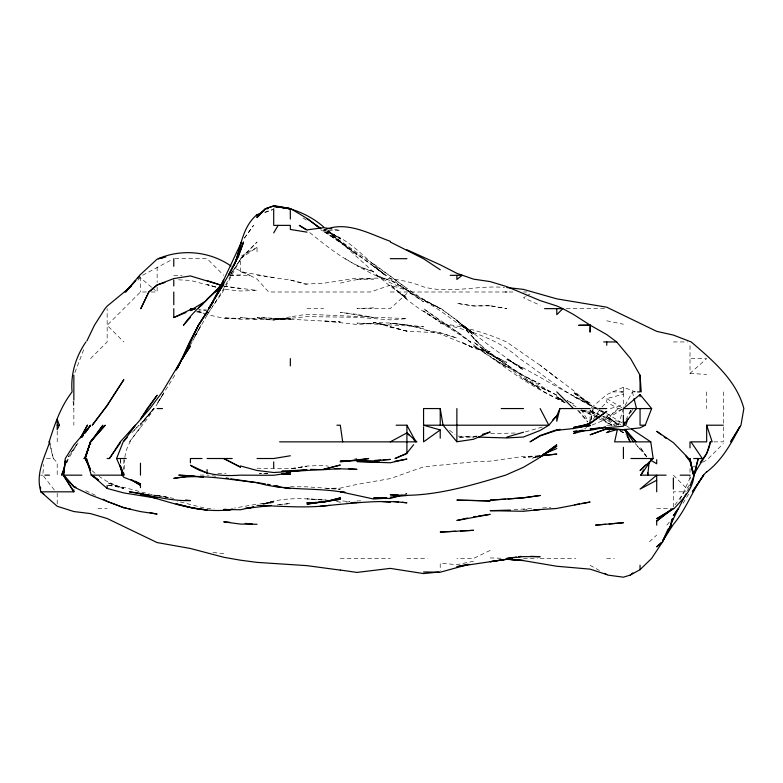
<?xml version="1.0" encoding="UTF-8"?>
<svg xmlns="http://www.w3.org/2000/svg" width="783" height="783" viewBox="0 0 783 783"><rect width="100%" height="100%" fill="white"/><g stroke="black" fill="none" stroke-linecap="round" stroke-linejoin="round"><path stroke-width="0.59" stroke-dasharray="3.92 2.94" d="M124.076 469.223L124.487 459.699M54.33 489.972L42.82 475.164L43.682 464.466M590.979 420.079L593.181 408.56L591.126 408.609M590.979 419.717L593.181 408.56M66.516 462.959L67.622 458.515L66.428 461.843M124.859 457.399C127.091 437.384 145.178 425.746 153.605 408.56L140.47 425.208L153.674 408.56L140.47 423.965L154.447 408.56L163.843 392.958M618.355 425.208L623.405 408.56L618.198 408.56L606.747 402.208L606.747 398.635L623.405 394.143M629.552 414.109L631.059 409.666M83.644 349.717L74.307 374.137M231.171 274.226L232.365 270.889L230.916 274.226M66.741 462.959L68.601 458.515L78.055 442.894M679.977 499.593L691.418 475.164M625.911 420.001L631.431 408.56M687.513 490.794L690.009 485.685M174.805 375.253L164.499 391.901M596.029 416.879L600.365 408.56L590.451 408.56M192.696 340.908L200.928 325.288L193.548 338.824M230.77 275.332L221.834 291.99L212.35 306.682M625.088 405.437L632.419 391.901L635.688 391.901M207.084 315.118L193.655 338.824M190.426 344.951L192.148 341.946M630.726 412.719L633.163 408.56M76.714 444.705L68.278 456.695L76.685 444.646M683.05 503.273L690.009 491.851M208.229 313.269L211.087 308.639M163.843 392.89L157.129 403.685L163.882 392.89M593.308 419.296L599.083 410.507M689.353 485.098L673.36 507.188L673.36 491.822L686.446 491.822M244.453 238.11L253.545 225.377L244.335 238.11M129.361 441.857L140.47 427.587M666.871 525.129L669.749 521.703M131.847 432.735L139.08 425.208L132.298 432.196M146.421 291.99L140.47 291.99L107.163 325.288L123.822 341.946M90.515 358.594L107.163 341.946L107.163 308.639M708.39 458.515L723.316 443.57M601.961 406.974L606.747 402.208M229.83 275.283L240.391 274.862L240.391 258.684L257.039 242.025L241.066 258.684L230.672 274.353L240.391 259.3L222.675 291.99L207.084 314.6L223.732 318.26L240.391 318.436L223.732 317.859L240.391 319.258L257.039 319.014L240.391 317.546L257.039 319.425L273.698 319.875L290.346 318.299L273.698 319.317L290.346 319.024L257.039 317.506L340.302 321.921L323.653 320.952L356.96 324.456L373.608 323.457L356.96 323.105L423.564 326.795L390.267 323.271L406.915 324.769L423.564 328.85L406.915 325.288L390.267 323.036L373.608 322.576L387.546 325.288L373.608 322.537L406.915 331.199L440.222 332.902L456.871 338.031L440.222 332.755L423.564 329.565L440.222 333.881L473.529 347.721L461.167 341.946L473.529 348.347L490.178 351.851L473.529 346.761L506.836 362.343L490.178 354.875L473.529 341.946L490.178 354.102L473.529 346.164L506.836 366.669L522.907 375.253L506.836 365.172L523.484 375.693L540.133 383.905L523.484 375.605L556.791 395.356M649.489 541.777L656.702 535.043M618.198 408.56L606.747 419.081L591.694 425.208M137.896 280.167L142.467 275.332L172.74 259.202M406.915 293.498L390.267 308.639L356.96 308.639L373.608 307.827M690.009 345.646L690.009 373.364L706.667 358.594L690.009 358.594M591.351 407.777L606.747 394.573L623.405 387.242L635.63 391.901M240.391 258.684L257.039 247.438L257.039 254.475M622.416 409.176L606.747 419.081L623.405 422.203M525.491 296.581L523.484 297.736L540.133 305.262M526.499 296.013L531.52 293.136M257.039 247.438L240.391 256.53L240.391 257.607M540.133 455.549L535.503 458.016L540.133 455.549L531.373 458.515L540.133 455.872M693.131 466.952L695.216 465.914M702.498 462.264L706.667 460.179M490.178 550.42L473.529 558.426L456.871 558.426M584.549 428.595L586.761 427.606M622.289 409.029L606.747 415.695L617.464 424.474M264.811 212.653L272.582 209.658M542.316 427.029L524.59 432.138M264.811 212.115L272.582 209.599M477.092 436.121L458.065 437.237L473.529 437.139L476.857 436.111M610.349 408.56L623.405 404.742M404.694 494.327L406.915 493.691L404.537 494.19M263.705 503.968C284.151 496.667 306.016 498.585 327.216 500.151M264.811 503.919L273.698 501.59L261.796 503.988M473.529 561.245L456.871 564.68L440.222 563.173L440.222 570.817M340.302 283.143C367.775 275.724 396.991 276.291 423.564 286.901C450.215 294.114 477.483 284.992 504.448 287.439M354.582 459.053L356.96 458.584M255.855 504.36L234.469 508.069M262.99 504.086L273.698 502.539L258.233 504.037M538.949 455.882L523.484 457.566L537.755 456.205M346.252 502.099L349.815 501.707L341.496 500.826M513.971 509.704L532.949 508.343M277.26 504.839L290.346 503.547L277.26 504.673M542.511 507.981L550.84 507.355M515.155 433.028L490.178 433.674M356.96 279.737L373.608 279.081L356.96 278.092L323.653 283.25L306.995 283.975L290.346 280.011L257.039 275.332M538.949 456.009L523.484 456.43L490.178 461.138L473.529 461.813L423.564 466.854L390.267 478.609L356.96 484.403L340.302 488.122L323.653 488.377M527.057 509.792L523.484 509.86L527.057 509.89M356.96 500.934L362.901 500.836M200.125 475.075L208.934 475.164M174.971 258.684L207.084 258.684L223.732 275.332M173.777 275.332L182.106 275.332M229.683 275.332L249.748 275.332L257.039 279.139L268.657 291.99L370.486 291.99L390.267 285.178L406.915 290.258L410.096 291.99M151.178 291.99L157.129 291.99L157.129 287.224M390.267 291.99L471.435 291.99M474.713 291.99L514.627 291.99M523.484 291.99L526.832 291.99M306.995 308.639L323.653 308.639M566.305 308.639L605.562 308.639M673.36 341.946L687.631 341.946M612.6 391.901L623.405 391.901M606.747 425.208L616.984 425.208M713.802 441.857L723.316 441.857L723.316 426.402M46.451 458.515L53.303 458.515L57.208 462.596L57.208 475.164M40.559 475.164L42.82 475.164M97.875 508.47L107.163 508.47M656.702 508.47L673.36 508.47M340.302 558.426L390.267 558.426M406.915 558.426L427.518 558.426M523.484 558.426L537.432 558.426M540.133 558.426L575.759 558.426M606.747 558.426L614.352 558.426M328.41 230.271L340.302 230.329L333.166 229.174M290.346 486.752L306.995 486.83L340.302 489.228L330.788 488.739M273.698 318.72L290.346 319.024M207.084 310.146L198.755 309.892L205.89 310.107M490.178 557.917L502.402 558.308M217.791 473.412L226.111 473.735M257.039 468.224L290.346 468.645L306.995 466.247L290.346 469.037L306.995 466.042L323.653 465.405L328.41 466.218M155.934 495.257L153.556 495.15L169.02 497.577L153.556 494.925M207.084 508.598L214.219 508.93M178.534 279.825L190.426 280.412L216.597 287.41M690.009 373.364L706.667 374.45M323.653 500.004L306.995 498.888L326.031 500.083M458.065 436.092L473.529 437.139M223.732 286.098L257.039 290.444L240.391 291.002L223.732 289.279M213.025 552.455L223.732 553.679M108.357 485.147L123.822 487.398L157.129 496.05M212.35 475.712L215.765 476.26M223.732 286.079L240.391 288.751M273.698 277.622L240.391 271.613L249.748 275.332L235.184 268.354M170.205 497.802L173.777 498.428M108.357 485.206L123.822 488.181L107.163 482.582L123.822 488.778L107.163 481.516L99.118 476.436M157.129 495.316L169.02 497.587M196.376 311.81L203.511 313.21M606.747 320.805L623.405 324.221M204.04 507.961L177.105 501.11M583.257 410.184L590.098 411.809M215.961 286.94L207.084 284.542L215.961 287.067M290.346 280.011L306.995 284.728M582.112 410.184L590.098 412.465L582.532 410.184M198.197 311.213L203.756 312.906M197.091 311.105L205.968 314.11M596.754 416.497L580.418 410.292M601.197 418.024L606.747 419.933L614.929 425.208M85.66 490.667L97.797 496.422M345.244 258.684L356.96 265.731L373.608 271.76C348.102 264.233 327.323 246.792 306.995 230.359M327.813 230.897L340.302 238.521L326.775 231.768C350.647 239.725 366.689 259.76 385.412 275.332L373.608 266.416L423.564 301.837L408.354 291.99L441.289 308.639L473.529 333.235L460.316 325.288L440.222 310.665L406.915 289.827L390.267 282.771L375.634 275.332L390.267 280.52L373.608 274.657L356.96 265.731M601.54 416.086L590.098 410.586L598.975 414.315M606.747 417.603L603.419 416.194L620.684 424.67M590.098 410.586L598.975 414.324M597.869 418.191L581.857 410.204M598.975 418.699L611.836 425.208M602.587 416.585L617.121 424.611M565.12 402.648C539.301 391.099 515.576 375.566 493.036 358.594L506.836 367.07C488.827 357.195 472.707 344.442 456.871 331.483L470.671 341.946L423.564 310.988L440.222 322.077C425.786 312.965 410.83 304.215 398.733 291.99M556.791 395.112L540.133 386.91L549.901 391.901C531.138 383.768 515.341 371.211 499.534 358.594C482.005 349.825 470.828 333.401 456.871 320.413L473.529 335.134L456.871 320.208L440.751 308.639L423.564 300.124L440.222 308.639C422.419 299.654 406.093 288.154 390.267 276.105L342.014 242.025L325.611 231.69M567.195 400.69L573.44 403.881L567.195 400.328M590.098 405.075L573.44 396.384L604.623 413.228L590.098 405.134L596.147 408.56M565.12 402.873L544.322 391.901L523.484 378.346L540.133 388.505L523.484 378.757L490.178 353.29M597.948 408.56C566.677 393.869 537.774 374.666 506.836 359.514L523.484 368.969L506.836 358.594L523.484 370.144L490.178 346.243L463.184 325.288L473.529 333.235L461.892 325.288M590.098 565.306L599.465 570.504M611.611 425.208L599.895 417.877M563.036 400.935L556.791 397.441L564.073 401.659M600.884 410.214L605.768 412.984M612.237 425.208L600.874 418.161M406.915 289.788L390.267 279.962L410.155 291.99M563.036 400.456L556.791 396.766L563.036 400.593M606.747 398.635L622.358 407.933M576.102 406.925L571.482 404.008M606.747 413.532L623.405 423.779M320.658 229.713L322.655 230.946M620.449 430.719L623.405 432.549L620.557 430.719M323.653 231.562L340.302 242.025L323.653 231.093L373.608 266.063L385.481 275.332L341.231 242.025L328.273 230.926M599.895 417.535L590.098 411.261L598.907 417.212M327.568 230.877L340.302 239.069L328.547 231.005M626.449 425.835L629.366 427.714M497.342 358.594L490.178 353.622L506.836 364.839C494.611 357.42 482.974 348.748 473.529 337.962L477.111 341.946L456.871 320.208M619.549 430.347L625.157 434.408M620.557 430.914L623.405 432.813L620.606 430.914M303.08 217.938L306.995 220.581M398.547 291.99L406.915 299.135L390.267 284.709L398.547 291.99L406.915 297.648L390.267 286.324L377.22 275.332L328.038 230.809M618.492 424.533L606.747 416.36L617.993 424.533M540.133 365.24L506.542 341.946C485.509 332.579 463.086 326.208 440.222 323.33C468.596 330.211 497.518 338.364 519.628 358.594C542.952 373.765 563.192 394.094 590.098 403.157L573.44 392.919L590.098 403.685L573.44 391.901L590.098 405.477L575.231 391.901L540.133 365.24L556.791 378.238L552.896 375.253M373.608 263.822L406.915 288.428M449.511 430.249L455.031 434.575M327.353 231.318L356.96 254.896L340.781 242.025M151.569 287.263L140.47 277.808L140.47 291.99M152.499 288.046L157.129 291.99M92.159 470.74L95.457 473.695M673.36 475.164L688.345 490.158M577.658 410.351L587.759 421.998M640.054 449.227L635.473 443.707L646.582 456.822M578.588 410.458L587.798 421.841M646.699 456.616L640.054 447.113L646.533 456.616M581.231 409.597L588.199 421.058M49.965 445.194L53.303 458.515L50.014 443.051M632.419 391.901L633.78 397.451M120.269 459.699L120.974 464.466M120.093 458.515L120.827 464.466M73.093 401.415L73.856 408.56M723.316 391.901L723.316 424.024M706.667 391.901L706.667 408.56M690.009 468.518L690.009 474.058M690.009 475.164L690.009 482.308M623.405 387.242L623.405 390.737M623.405 393.095L623.405 407.356M623.405 409.695L623.405 414.501M590.098 409.754L590.098 420.099M157.129 266.983L157.129 282.467M123.822 459.699L123.822 469.516M73.856 401.415L73.856 425.208M57.208 431.159L57.208 441.857M57.208 493.143L57.208 504.418M273.698 501.13L263.705 504.027L273.698 501.13M290.346 316.87L273.698 319.875L257.039 318.133L273.698 320.071L306.995 316.635L356.96 317.291L390.267 319.865L406.915 318.652L306.995 314.237L290.346 316.87M267.747 473.431L259.418 473.705L267.747 473.461M490.178 305.82L473.529 306.045L456.871 303.354L473.529 305.84L490.178 305.693L506.836 308.639L490.178 305.82M356.96 314.345L340.302 312.251L373.608 317.595L356.96 314.345M340.302 502.099L336.739 501.649L340.302 502.099M406.915 331.101L390.267 327.186L385.471 325.288L406.915 331.101M456.871 331.796L446.369 325.288L423.564 308.639L456.871 331.796M562.664 400.514L556.791 396.864L562.664 400.563"/><path stroke-width="1.17" d="M647.727 472.785L647.717 475.164L649.185 462.078M590.098 325.102L578.676 325.288L590.382 325.288L590.098 332.129L590.098 325.102L573.44 314.433L562.811 308.639L556.791 305.957L540.133 300.584L506.836 286.637L490.178 281.596L473.529 279.139L456.871 273.326L440.222 264.811L406.915 249.748M49.681 444.078L49.123 441.857L49.76 441.857C44.24 458.075 35.362 474.185 40.912 491.822L73.856 491.822L63.462 475.164L65.292 458.515L73.856 445.057L90.515 425.521L85.543 432.255M149.984 512.581L157.129 514.079L140.47 511.583L123.822 507.766L90.515 494.954L73.856 486.977L63.54 475.164L65.429 460.893M73.856 489.767L73.856 491.822L63.198 475.164L65.38 460.893M617.288 429.965L614.616 441.857L650.771 441.857L653.179 458.515L640.054 470.544L645.779 464.926M559.914 408.56L556.791 421.274L556.791 415.744L559.914 408.56L590.098 408.56M694.237 474.058L698.211 458.515L694.208 475.164L690.009 485.685M723.316 425.208L706.667 425.208L712.178 441.857L710.347 441.857C708.635 454.737 699.023 463.575 693.953 475.164C692.965 489.228 683.158 498.761 674.153 508.47L656.702 518.728L673.36 508.47L656.702 521.057L656.702 525.129M90.378 441.857L85.23 458.515L90.515 470.387L86.443 458.515L83.742 458.515M710.347 441.857L706.667 453.807L702.997 458.515M91.738 440.878L102.886 425.208L90.515 441.857L85.23 458.515L90.515 469.262M49.123 441.857C54.712 424.327 60.634 406.612 72.075 391.901C70.48 374.059 75.843 356.617 85.915 341.946M628.054 418.543L625.803 425.208L623.405 425.208L623.405 415.176M90.515 441.651L105.255 425.208L90.515 441.857L84.672 458.515L90.515 442.336M235.546 262.011L241.663 242.025M64.421 467.392L61.612 475.164L64.412 468.508M234.215 265.339C240.87 248.094 241.8 227.295 257.039 214.63L260.367 213.553M606.747 428.683L590.098 434.819L606.747 428.859L623.405 429.691L606.747 428.683L606.747 429.25L623.405 429.691L640.054 427.88L645.251 425.208L651.632 408.56L640.054 394.544L623.405 408.56L651.632 408.56M671.227 521.772L672.509 518.424M86.443 458.515L91.229 475.164L123.822 475.164L116.598 458.515L123.166 441.857L127.208 437.443M238.061 257.705L243.542 242.025C235.321 265.829 221.569 287.214 208.591 308.639L213.328 301.778M182.713 358.594L198.402 325.288L213.23 301.778M703.731 475.164L692.397 491.822L703.565 475.164C692.299 490.931 685.977 509.557 673.36 524.404L662.77 540.799L668.007 529.288M176.253 370.046L189.339 344.031M59.342 425.208L57.208 429.691L57.208 419.326L59.342 425.208L57.208 425.208M623.904 424.171L624.903 422.086M209.188 308.639L223.732 279.854L218.046 291.99L241.507 242.025M661.41 542.511L656.702 546.896L662.653 541.777L670.688 525.129L672.695 518.669L670.434 525.129L678.342 508.47L673.36 515.615L678.577 508.47L685.967 493.897M188.341 346.106L180.031 363.038L189.594 341.946L198.402 325.288L207.084 312.104L198.402 325.288L182.312 358.594L162.375 391.901L149.915 408.56L135.488 425.208L123.822 441.103M177.447 367.961L182.175 358.594L177.692 367.276M663.084 540.74L671.256 525.129L662.702 540.74M86.884 340.967L94.42 325.288L105.01 308.639L107.163 306.133L131.025 286.47M666.118 475.164L640.807 475.164L643.548 469.966M273.698 232.903L278.141 225.377M208.591 308.639L223.732 283.906L218.692 291.99M107.163 458.515L109.434 458.515L120.279 441.857L135.332 425.208L129.195 432.686M640.807 475.164L652.317 458.515L650.683 460.12M109.434 458.515L120.318 442.845M700.276 462.43L702.322 459.494M82.137 436.963L83.536 435.005M84.926 433.048L90.515 425.208L84.838 433.048M82 436.963L83.419 435.005M623.405 425.208L636.491 408.56L634.054 398.567M413.639 444.685L406.915 453.151L395.024 458.515L406.915 453.602L406.915 425.208L396.11 425.208M190.426 317.369L183.457 325.288C194.644 309.158 210.774 297.726 223.008 282.555M135.802 280.588L125.681 291.99L139.619 275.332L157.129 259.124L165.879 256.951M138.141 277.965L139.697 276.213L138.033 277.965M125.016 291.99L135.596 280.588M552.69 420.05L556.791 415.744L548.834 425.208L540.133 430.464L523.484 437.022L506.836 437.951L478.286 437.12M703.359 475.164L706.667 471.806M604.662 573.401L607.696 575.084L623.405 577.188L630.227 575.084L640.054 569.672L651.622 558.426L662.653 541.777M706.667 472.002C722.014 460.287 731.42 443.315 739.974 426.422L730.627 441.857L740.972 425.208L743.85 408.56C736.46 380.235 712.481 360.297 691.213 341.946L673.36 335.075L656.702 331.356L606.747 307.2L556.791 298.852L523.484 289.397L506.836 287.527M215.08 291.99L217.674 289.504L207.084 299.331L218.486 288.222M207.084 299.732L198.559 307.827L202.817 304.058M630.227 575.084L632.909 572.931M262.334 212.262L257.039 216.499L265.515 208.718L273.698 205.812C292.108 207.544 309.647 214.836 323.653 226.953M656.702 521.057L670.6 509.948M590.098 423.652L606.747 411.398L590.098 423.114L584.979 425.208L573.44 427.518L590.098 423.652L590.098 420.471M257.039 214.63L257.039 215.638L263.832 210.803M440.222 438.206L440.222 429.965L423.564 441.857L423.564 426.804M205.058 301.533L190.426 310.371L195.525 308.639L190.426 309.628M609.644 430.758L606.747 432.608L616.74 429.573M549.5 450.303L556.791 446.232L540.133 457.066L556.791 444.842L538.205 458.515L523.484 467.275L505.564 475.164C468.244 486.312 429.671 498.145 390.267 494.768L398.586 495.12M390.267 441.857L406.915 432.921L416.879 441.857L279.609 441.857M656.702 480.253L640.054 489.111L656.702 475.164L656.702 491.822M173.777 308.639L173.777 317.546L190.426 309.588L192.804 309.667M575.662 432.529L573.44 433.518L585.655 430.337M543.471 454.15L556.791 448.561M173.777 317.546L185.992 312.486M584.96 425.208L590.098 423.114M257.039 215.638L259.261 214.787M555.676 430.092L540.133 435.563L530.013 441.857L540.133 435.916L556.791 430.307L573.44 428.565L590.098 425.208L579.391 426.823M285.384 208.229L290.062 208.718L273.698 206.037L265.515 208.718L257.039 217.498L265.515 208.718L268.031 208.718M164.9 282.487L157.129 285.022L148.809 291.99L140.813 308.639L148.809 291.99L157.129 284.934L173.777 278.582L190.426 275.939L221.511 285.345L207.084 280.578M482.406 434.399L490.178 431.991L473.529 439.283L456.871 441.749L443.061 425.208L440.222 408.56L423.564 408.56L423.564 425.208L440.222 429.965M469.086 564.289L440.222 572.216L423.564 571.972M248.338 508.47L253.78 506.875L240.391 509.772L223.732 509.488L226.111 509.341M506.836 437.11L523.484 432.226M399.144 495.933L390.267 498.487L373.608 498.027L386.694 497.988M323.653 469.223L340.302 465.043L323.653 469.438L273.698 472.521L257.039 470.466L240.391 465.934M163.099 257.617L158.352 258.684C181.999 248.524 209.922 251.372 231.024 266.034M467.578 518.082L456.871 520.48L490.178 514.333L478.286 516.066M248.837 507.687L245.324 508.47L271.31 505.466M467.578 564.279L456.871 566.667L512.219 558.426L490.178 561.705L506.836 559.268L523.484 560.491L506.836 559.17L523.484 560.618L556.791 566.256L590.098 569.143L606.747 574.556M393.829 496.422L396.208 495.933M605.562 427.185L590.098 430.356L573.44 431.531L577.012 431.022M343.874 461.167L346.252 460.698M329.594 505.368C305.566 508.412 281.205 506.053 257.039 505.387M395.024 461.207L406.915 459.063L390.267 462.782L356.96 461.53L379.559 461.99M574.634 504.771L579.391 503.929M581.769 503.508L590.098 502.04L556.556 508.47L534.192 509.939M290.346 455.765L273.698 458.515L257.039 458.515M327.216 501.237L340.302 499.28L306.995 504.105L320.081 502.275M473.529 516.751L475.907 516.408M516.349 557.046L506.836 558.426L523.484 556.625L540.133 556.713L530.62 556.312M518.728 556.703L521.106 556.361M345.156 492.409L340.302 491.802C312.623 487.427 284.239 490.882 257.039 482.641C229.448 479.715 201.388 473.695 173.777 478.384L190.426 475.819L195.192 476.221M232.737 509.273C203.913 514.049 175.549 504.056 148.241 496.148M579.391 430.689L582.953 430.19M231.611 509.351L223.732 510.369L233.246 509.283M599.612 427.861L590.098 429.074L623.405 426.236M603.174 427.401L605.562 427.097M577.012 427.273L590.098 425.639L584.147 426.099M556.791 429.779L560.354 429.456L556.791 429.701M510.399 510.085L490.178 510.682L523.484 511.289L540.133 509.518L534.192 509.635M541.327 455.745L556.791 454.101L541.327 455.637M390.267 497.166L406.915 495.473L400.965 495.228M606.747 429.25L612.697 428.644M439.028 572.021L423.564 573.567L390.267 568.389L356.96 572.422L340.302 570.034M340.302 461.882L368.764 458.515L356.96 460.502L340.302 461.138L356.96 460.287L373.608 460.893L390.267 459.425L383.122 459.875M605.631 524.248L595.54 525.129L623.405 522.731L609.125 523.954M508.02 498.996L523.484 497.802L540.133 495.482L523.484 497.802L490.178 500.141L505.642 499.163M374.803 460.404L380.744 460.022M340.302 468.616L323.653 469.683L310.567 469.418M386.694 498.194L373.608 498.996L340.439 491.822M460.443 531.031L473.529 530.316L440.222 532.058L455.686 531.295M286.774 472.903L290.346 472.795L273.698 475.281L239.862 475.164C222.783 476.358 204.999 475.271 190.426 465.239L207.084 473.02M351.009 502.637L356.96 502.569L354.582 502.304M273.698 225.377L290.346 225.377L290.346 229.458L306.995 232.14M390.267 258.684L406.915 258.684M450.225 275.332L462.205 275.332L456.871 279.433L456.871 275.332M505.348 291.99L506.836 291.99M544.586 308.639L562.811 308.639L556.791 314.688L556.791 308.639M603.703 341.946L616.691 341.946L630.589 358.594L640.054 375.253L641.228 391.901M621.085 391.901L623.405 391.901M637.538 391.901L640.054 391.901L640.054 375.253M157.129 408.56L162.453 408.56M501.237 408.56L523.484 408.56M598.731 408.56L606.747 408.56M336.925 425.208L340.302 425.208L342.68 441.857M423.564 425.208L548.834 425.208L540.133 408.56M645.251 425.208L640.054 425.208L640.054 408.56M116.598 458.515L126.259 458.515M202.034 458.515L190.426 458.515L190.426 462.841M207.084 458.515L232.199 458.515M630.932 458.515L653.179 458.515M693.65 458.515L702.302 458.515L690.988 441.857L706.667 441.857L706.667 425.208M44.895 475.164L49.466 475.164M63.198 475.164L81.902 475.164M680.192 475.164L690.009 475.164M282.017 471.112L306.995 469.8L290.346 471.62L282.017 471.366M326.031 230.251L323.653 230.241C346.252 220.209 369.126 233.735 390.267 241.291M257.039 524.277L240.391 524.081L223.732 521.85L229.683 522.29M277.26 486.243L273.698 486.106L290.346 488.582L284.395 487.408M185.757 475.487L178.759 475.164L203.511 476.955M334.361 468.596L356.96 469.379L348.631 468.616M245.148 523.426L252.283 523.935M320.081 506.21C348.856 503.812 377.895 499.348 406.915 502.813L402.159 502.324M197.57 476.416L203.511 476.916M393.829 501.472L398.586 501.962M285.531 208.229L290.268 208.718L290.346 219.054M381.938 501.551L390.267 502.422M144.043 493.907L129.303 491.822C149.651 495.003 169.608 501.198 190.426 500.611L185.669 499.985M290.346 208.484L273.698 206.458L290.346 208.718M340.683 491.822L345.332 492.409M340.302 570.132L306.995 565.649L257.039 562.38L240.391 560.188L223.732 557.271L190.426 548.482L157.129 542.57L107.163 518.522L90.515 513.599L73.856 511.544L57.208 506.278L40.902 491.822L43.779 494.044M331.982 228.988L323.653 227.647L306.995 229.889L299.272 225.377L306.036 229.732M265.368 483.904L230.868 478.844M267.747 484.305L270.125 484.697M127.932 508.47L130.213 508.852M273.698 206.037L289.299 208.718M226.111 477.963L228.489 478.403M124.849 507.873L126.905 508.275M276.076 485.763L278.454 486.233M151.569 496.862L157.129 498.282L123.822 492.928L107.163 488.455L91.905 475.164L98.58 479.979M192.647 309.53L190.426 308.854L192.647 309.608M76.01 487.222L73.856 486.458L63.54 475.164M123.822 507.668L107.163 501.463L103.004 499.221M240.391 467.001L223.732 458.515L240.391 467.177M390.267 242.025L423.417 258.684L440.222 269.763M135.263 481.193L140.47 483.933L123.822 477.297L122.148 475.164L121.414 469.223M590.382 325.288L606.747 334.566L616.691 341.946M650.79 460.257L656.702 463.761L656.702 459.709M290.836 208.718L306.995 218.477L319.934 228.107L306.995 218.477M131.104 479.617L140.47 485.333L140.47 487.584M132.484 480.253L140.47 485.333M631.304 428.957L650.771 441.857M316.215 225.377L320.864 228.558M91.229 475.164L98.208 479.979M661.361 434.81L656.702 431.286L673.36 442.63L688.805 458.515L690.009 460.6L693.924 475.164M664.15 436.924L666.02 438.333M685.898 456.107L690.009 461.334M406.915 432.921L409.362 435.358M413.434 439.42L415.881 441.857L406.915 425.208M556.791 391.901L573.44 408.56M624.981 429.828L636.08 441.857L624.981 429.28M624.736 429.387L633.398 441.857M627.036 435.798L630.149 441.857L624.844 429.622M120.778 466.286L123.822 475.164L123.822 473.265M119.887 465.171L122.549 475.164L122.021 471.601M690.312 462.489L693.572 475.164L690.009 458.515L692.72 472.785M690.009 441.857L690.009 447.847M673.36 477.953L673.36 489.101M640.054 394.544L640.054 396.727M640.054 565.189L640.054 569.672M623.405 447.328L623.405 458.515M606.747 341.946L606.747 345.244M456.871 408.56L456.871 441.749M440.222 408.56L440.222 425.208M290.346 358.594L290.346 365.906M273.698 208.718L273.698 224.418M273.698 461.941L273.698 468.273M207.084 469.585L207.084 473.372M190.426 309.588L190.426 310.645M173.777 258.684L173.777 266.337M173.777 280.011L173.777 285.991M173.777 291.99L173.777 304.763M140.47 463.193L140.47 475.164M107.163 485.46L107.163 488.455M90.515 441.857L90.515 444.264M73.856 375.253L73.856 400.133M40.559 487.065L40.559 489.444M237.083 258.684L228.499 275.332L237.083 258.684M179.708 363.684L177.007 368.773L179.708 363.674M87.412 425.208L80.678 437.697L87.412 425.208M115.855 391.901L107.163 405.643L92.247 425.208L107.163 405.32L123.822 379.686L115.806 391.901M147.282 408.56L140.47 419.189L157.129 395.209L147.282 408.56M190.426 346.155L182.312 358.594L190.426 346.155M340.302 497.91L323.653 502.206L306.995 502.852L323.653 502.206L340.302 497.91M195.398 508.47L207.084 509.987L190.426 507.541L175.999 503.86L195.398 508.47M473.529 500.454L456.871 500.122L490.178 500.983L473.529 500.454M148.799 494.905L140.47 494.543L148.799 494.925M290.346 474.234L282.017 473.754L290.346 474.234"/></g></svg>
